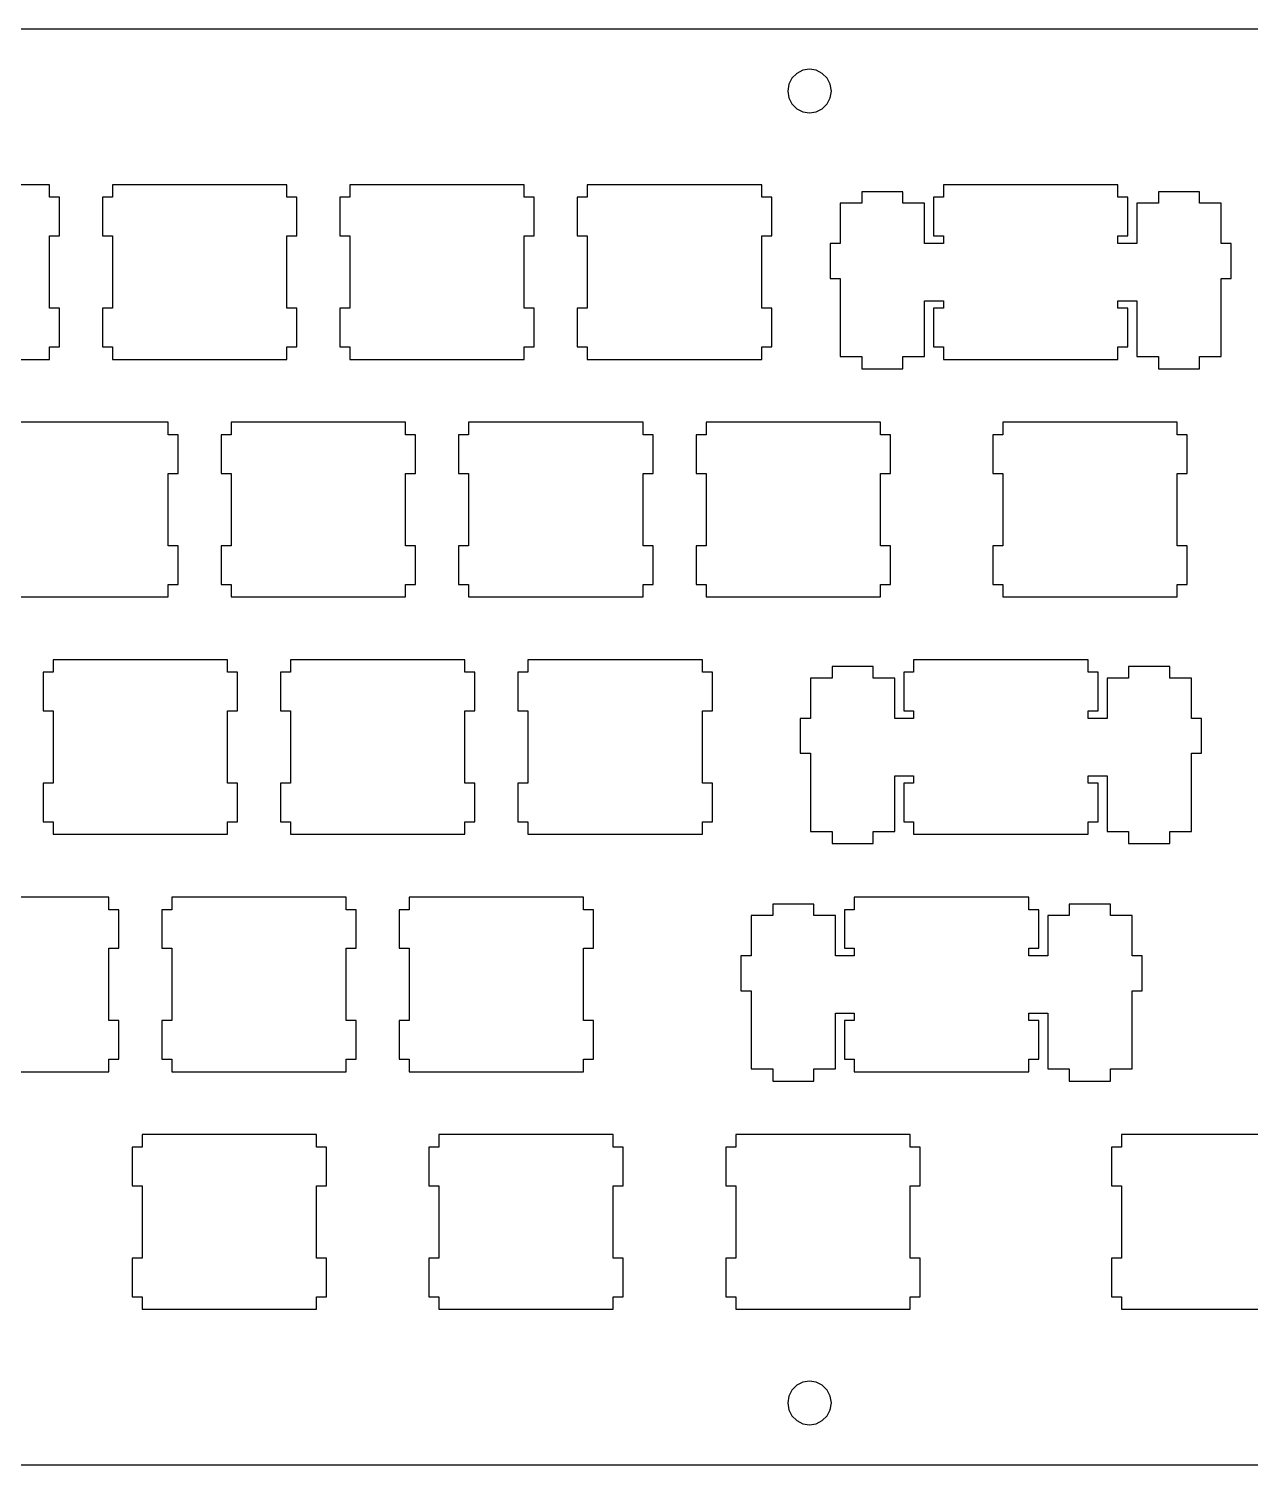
# Model space of a CAD drawing. Header units: millimetres. Extents: x 0 to 349, y 0 to 116.
# Drawn here: x 196.4 to 294.4, y 0.4 to 115.6 of the extents above; entities that cross this region are included whole.
import ezdxf

# ---------------------------------------------------------------- set-up
doc = ezdxf.new("R2010")
doc.units = ezdxf.units.MM
doc.header["$MEASUREMENT"] = 0

msp = doc.modelspace()

# ---------------------------------------------------------------- linework, layer by layer
at = {"color": 5}
for p, q in [((3.1, 115.62), (345.71, 115.62)), ((258.03, 112.03), (257.64, 111.64)), ((258.51, 112.28), (258.03, 112.03)), ((259.06, 112.36), (258.51, 112.28)), ((259.6, 112.28), (259.06, 112.36)), ((260.08, 112.03), (259.6, 112.28)), ((260.47, 111.64), (260.08, 112.03)), ((257.39, 111.16), (257.31, 110.61)), ((257.64, 111.64), (257.39, 111.16)), ((260.72, 111.16), (260.47, 111.64)), ((260.81, 110.61), (260.72, 111.16)), ((257.31, 110.61), (257.39, 110.08)), ((257.39, 110.08), (257.64, 109.59)), ((257.64, 109.59), (258.03, 109.2)), ((260.08, 109.2), (260.47, 109.59)), ((260.47, 109.59), (260.72, 110.08)), ((260.72, 110.08), (260.81, 110.61)), ((258.03, 109.2), (258.51, 108.95)), ((258.51, 108.95), (259.06, 108.86)), ((259.06, 108.86), (259.6, 108.95)), ((259.6, 108.95), (260.08, 109.2)), ((198.07, 103.09), (184.07, 103.09)), ((198.07, 102.09), (198.07, 103.09)), ((203.12, 103.09), (203.12, 102.09)), ((217.12, 103.09), (203.12, 103.09)), ((217.12, 102.09), (217.12, 103.09)), ((222.17, 103.09), (222.17, 102.09)), ((236.17, 103.09), (222.17, 103.09)), ((236.17, 102.09), (236.17, 103.09)), ((241.22, 103.09), (241.22, 102.09)), ((255.22, 103.09), (241.22, 103.09)), ((255.22, 102.09), (255.22, 103.09)), ((269.8, 103.09), (269.8, 102.09)), ((283.8, 103.09), (269.8, 103.09)), ((283.8, 102.09), (283.8, 103.09)), ((198.87, 102.09), (198.07, 102.09)), ((198.87, 98.99), (198.87, 102.09)), ((203.12, 102.09), (202.32, 102.09)), ((202.32, 102.09), (202.32, 98.99)), ((217.92, 102.09), (217.12, 102.09)), ((217.92, 98.99), (217.92, 102.09)), ((222.17, 102.09), (221.37, 102.09)), ((221.37, 102.09), (221.37, 98.99)), ((236.97, 102.09), (236.17, 102.09)), ((236.97, 98.99), (236.97, 102.09)), ((241.22, 102.09), (240.42, 102.09)), ((240.42, 102.09), (240.42, 98.99)), ((256.02, 102.09), (255.22, 102.09)), ((256.02, 98.99), (256.02, 102.09)), ((263.25, 101.62), (261.52, 101.62)), ((261.52, 101.62), (261.52, 98.39)), ((266.55, 102.54), (263.25, 102.54)), ((263.25, 102.54), (263.25, 101.62)), ((266.55, 101.62), (266.55, 102.54)), ((268.27, 101.62), (266.55, 101.62)), ((268.27, 98.39), (268.27, 101.62)), ((269.8, 102.09), (269, 102.09)), ((269, 102.09), (269, 98.99)), ((284.6, 102.09), (283.8, 102.09)), ((284.6, 98.99), (284.6, 102.09)), ((287.05, 101.62), (285.32, 101.62)), ((285.32, 101.62), (285.32, 98.39)), ((290.35, 102.54), (287.05, 102.54)), ((287.05, 102.54), (287.05, 101.62)), ((290.35, 101.62), (290.35, 102.54)), ((292.07, 101.62), (290.35, 101.62)), ((292.07, 98.39), (292.07, 101.62)), ((198.07, 93.19), (198.07, 98.99)), ((198.07, 98.99), (198.87, 98.99)), ((202.32, 98.99), (203.12, 98.99)), ((203.12, 98.99), (203.12, 93.19)), ((217.12, 93.19), (217.12, 98.99)), ((217.12, 98.99), (217.92, 98.99)), ((221.37, 98.99), (222.17, 98.99)), ((222.17, 98.99), (222.17, 93.19)), ((236.17, 93.19), (236.17, 98.99)), ((236.17, 98.99), (236.97, 98.99)), ((240.42, 98.99), (241.22, 98.99)), ((241.22, 98.99), (241.22, 93.19)), ((255.22, 93.19), (255.22, 98.99)), ((255.22, 98.99), (256.02, 98.99)), ((261.52, 98.39), (260.7, 98.39)), ((260.7, 98.39), (260.7, 95.59)), ((269.8, 98.39), (268.27, 98.39)), ((269, 98.99), (269.8, 98.99)), ((269.8, 98.99), (269.8, 98.39)), ((283.8, 98.39), (283.8, 98.99)), ((283.8, 98.99), (284.6, 98.99)), ((285.32, 98.39), (283.8, 98.39)), ((292.89, 98.39), (292.07, 98.39)), ((292.89, 95.59), (292.89, 98.39)), ((260.7, 95.59), (261.52, 95.59)), ((261.52, 95.59), (261.52, 89.32)), ((292.07, 89.32), (292.07, 95.59)), ((292.07, 95.59), (292.89, 95.59)), ((268.27, 89.32), (268.27, 93.79)), ((268.27, 93.79), (269.8, 93.79)), ((269.8, 93.79), (269.8, 93.19)), ((283.8, 93.19), (283.8, 93.79)), ((283.8, 93.79), (285.32, 93.79)), ((285.32, 93.79), (285.32, 89.32)), ((198.87, 93.19), (198.07, 93.19)), ((198.87, 90.09), (198.87, 93.19)), ((203.12, 93.19), (202.32, 93.19)), ((202.32, 93.19), (202.32, 90.09)), ((217.92, 93.19), (217.12, 93.19)), ((217.92, 90.09), (217.92, 93.19)), ((222.17, 93.19), (221.37, 93.19)), ((221.37, 93.19), (221.37, 90.09)), ((236.97, 93.19), (236.17, 93.19)), ((236.97, 90.09), (236.97, 93.19)), ((241.22, 93.19), (240.42, 93.19)), ((240.42, 93.19), (240.42, 90.09)), ((256.02, 93.19), (255.22, 93.19)), ((256.02, 90.09), (256.02, 93.19)), ((269.8, 93.19), (269, 93.19)), ((269, 93.19), (269, 90.09)), ((284.6, 93.19), (283.8, 93.19)), ((284.6, 90.09), (284.6, 93.19)), ((198.07, 89.09), (198.07, 90.09)), ((198.07, 90.09), (198.87, 90.09)), ((202.32, 90.09), (203.12, 90.09)), ((203.12, 90.09), (203.12, 89.09)), ((217.12, 89.09), (217.12, 90.09)), ((217.12, 90.09), (217.92, 90.09)), ((221.37, 90.09), (222.17, 90.09)), ((222.17, 90.09), (222.17, 89.09)), ((236.17, 89.09), (236.17, 90.09)), ((236.17, 90.09), (236.97, 90.09)), ((240.42, 90.09), (241.22, 90.09)), ((241.22, 90.09), (241.22, 89.09)), ((255.22, 89.09), (255.22, 90.09)), ((255.22, 90.09), (256.02, 90.09)), ((269, 90.09), (269.8, 90.09)), ((269.8, 90.09), (269.8, 89.09)), ((283.8, 89.09), (283.8, 90.09)), ((283.8, 90.09), (284.6, 90.09)), ((184.07, 89.09), (198.07, 89.09)), ((203.12, 89.09), (217.12, 89.09)), ((222.17, 89.09), (236.17, 89.09)), ((241.22, 89.09), (255.22, 89.09)), ((261.52, 89.32), (263.25, 89.32)), ((263.25, 89.32), (263.25, 88.34)), ((266.55, 88.34), (266.55, 89.32)), ((266.55, 89.32), (268.27, 89.32)), ((269.8, 89.09), (283.8, 89.09)), ((285.32, 89.32), (287.05, 89.32)), ((287.05, 89.32), (287.05, 88.34)), ((290.35, 88.34), (290.35, 89.32)), ((290.35, 89.32), (292.07, 89.32)), ((263.25, 88.34), (266.55, 88.34)), ((287.05, 88.34), (290.35, 88.34)), ((207.6, 84.04), (193.59, 84.04)), ((207.6, 83.04), (207.6, 84.04)), ((208.4, 83.04), (207.6, 83.04)), ((208.4, 79.94), (208.4, 83.04)), ((212.65, 83.04), (211.85, 83.04)), ((211.85, 83.04), (211.85, 79.94)), ((212.65, 84.04), (212.65, 83.04)), ((226.65, 84.04), (212.65, 84.04)), ((226.65, 83.04), (226.65, 84.04)), ((227.44, 83.04), (226.65, 83.04)), ((227.44, 79.94), (227.44, 83.04)), ((231.69, 83.04), (230.9, 83.04)), ((230.9, 83.04), (230.9, 79.94)), ((231.69, 84.04), (231.69, 83.04)), ((245.7, 84.04), (231.69, 84.04)), ((245.7, 83.04), (245.7, 84.04)), ((246.5, 83.04), (245.7, 83.04)), ((246.5, 79.94), (246.5, 83.04)), ((250.75, 83.04), (249.95, 83.04)), ((249.95, 83.04), (249.95, 79.94)), ((250.75, 84.04), (250.75, 83.04)), ((264.75, 84.04), (250.75, 84.04)), ((264.75, 83.04), (264.75, 84.04)), ((265.55, 83.04), (264.75, 83.04)), ((265.55, 79.94), (265.55, 83.04)), ((274.56, 83.04), (273.76, 83.04)), ((273.76, 83.04), (273.76, 79.94)), ((274.56, 84.04), (274.56, 83.04)), ((288.56, 84.04), (274.56, 84.04)), ((288.56, 83.04), (288.56, 84.04)), ((289.36, 83.04), (288.56, 83.04)), ((289.36, 79.94), (289.36, 83.04)), ((207.6, 74.14), (207.6, 79.94)), ((207.6, 79.94), (208.4, 79.94)), ((211.85, 79.94), (212.65, 79.94)), ((212.65, 79.94), (212.65, 74.14)), ((226.65, 74.14), (226.65, 79.94)), ((226.65, 79.94), (227.44, 79.94)), ((230.9, 79.94), (231.69, 79.94)), ((231.69, 79.94), (231.69, 74.14)), ((245.7, 74.14), (245.7, 79.94)), ((245.7, 79.94), (246.5, 79.94)), ((249.95, 79.94), (250.75, 79.94)), ((250.75, 79.94), (250.75, 74.14)), ((264.75, 74.14), (264.75, 79.94)), ((264.75, 79.94), (265.55, 79.94)), ((273.76, 79.94), (274.56, 79.94)), ((274.56, 79.94), (274.56, 74.14)), ((288.56, 74.14), (288.56, 79.94)), ((288.56, 79.94), (289.36, 79.94)), ((208.4, 74.14), (207.6, 74.14)), ((208.4, 71.04), (208.4, 74.14)), ((212.65, 74.14), (211.85, 74.14)), ((211.85, 74.14), (211.85, 71.04)), ((227.44, 74.14), (226.65, 74.14)), ((227.44, 71.04), (227.44, 74.14)), ((231.69, 74.14), (230.9, 74.14)), ((230.9, 74.14), (230.9, 71.04)), ((246.5, 74.14), (245.7, 74.14)), ((246.5, 71.04), (246.5, 74.14)), ((250.75, 74.14), (249.95, 74.14)), ((249.95, 74.14), (249.95, 71.04)), ((265.55, 74.14), (264.75, 74.14)), ((265.55, 71.04), (265.55, 74.14)), ((274.56, 74.14), (273.76, 74.14)), ((273.76, 74.14), (273.76, 71.04)), ((289.36, 74.14), (288.56, 74.14)), ((289.36, 71.04), (289.36, 74.14)), ((207.6, 70.04), (207.6, 71.04)), ((207.6, 71.04), (208.4, 71.04)), ((211.85, 71.04), (212.65, 71.04)), ((212.65, 71.04), (212.65, 70.04)), ((226.65, 70.04), (226.65, 71.04)), ((226.65, 71.04), (227.44, 71.04)), ((230.9, 71.04), (231.69, 71.04)), ((231.69, 71.04), (231.69, 70.04)), ((245.7, 70.04), (245.7, 71.04)), ((245.7, 71.04), (246.5, 71.04)), ((249.95, 71.04), (250.75, 71.04)), ((250.75, 71.04), (250.75, 70.04)), ((264.75, 70.04), (264.75, 71.04)), ((264.75, 71.04), (265.55, 71.04)), ((273.76, 71.04), (274.56, 71.04)), ((274.56, 71.04), (274.56, 70.04)), ((288.56, 70.04), (288.56, 71.04)), ((288.56, 71.04), (289.36, 71.04)), ((193.59, 70.04), (207.6, 70.04)), ((212.65, 70.04), (226.65, 70.04)), ((231.69, 70.04), (245.7, 70.04)), ((250.75, 70.04), (264.75, 70.04)), ((274.56, 70.04), (288.56, 70.04)), ((198.36, 64.99), (198.36, 63.99)), ((212.36, 64.99), (198.36, 64.99)), ((212.36, 63.99), (212.36, 64.99)), ((217.41, 64.99), (217.41, 63.99)), ((231.41, 64.99), (217.41, 64.99)), ((231.41, 63.99), (231.41, 64.99)), ((236.46, 64.99), (236.46, 63.99)), ((250.46, 64.99), (236.46, 64.99)), ((250.46, 63.99), (250.46, 64.99)), ((267.41, 64.99), (267.41, 63.99)), ((281.41, 64.99), (267.41, 64.99)), ((281.41, 63.99), (281.41, 64.99)), ((198.36, 63.99), (197.56, 63.99)), ((197.56, 63.99), (197.56, 60.89)), ((213.16, 63.99), (212.36, 63.99)), ((213.16, 60.89), (213.16, 63.99)), ((217.41, 63.99), (216.61, 63.99)), ((216.61, 63.99), (216.61, 60.89)), ((232.21, 63.99), (231.41, 63.99)), ((232.21, 60.89), (232.21, 63.99)), ((236.46, 63.99), (235.66, 63.99)), ((235.66, 63.99), (235.66, 60.89)), ((251.26, 63.99), (250.46, 63.99)), ((251.26, 60.89), (251.26, 63.99)), ((260.86, 63.52), (259.14, 63.52)), ((259.14, 63.52), (259.14, 60.29)), ((264.16, 64.44), (260.86, 64.44)), ((260.86, 64.44), (260.86, 63.52)), ((264.16, 63.52), (264.16, 64.44)), ((265.89, 63.52), (264.16, 63.52)), ((265.89, 60.29), (265.89, 63.52)), ((267.41, 63.99), (266.61, 63.99)), ((266.61, 63.99), (266.61, 60.89)), ((282.21, 63.99), (281.41, 63.99)), ((282.21, 60.89), (282.21, 63.99)), ((284.66, 63.52), (282.94, 63.52)), ((282.94, 63.52), (282.94, 60.29)), ((287.96, 64.44), (284.66, 64.44)), ((284.66, 64.44), (284.66, 63.52)), ((287.96, 63.52), (287.96, 64.44)), ((289.69, 63.52), (287.96, 63.52)), ((289.69, 60.29), (289.69, 63.52)), ((197.56, 60.89), (198.36, 60.89)), ((198.36, 60.89), (198.36, 55.09)), ((212.36, 55.09), (212.36, 60.89)), ((212.36, 60.89), (213.16, 60.89)), ((216.61, 60.89), (217.41, 60.89)), ((217.41, 60.89), (217.41, 55.09)), ((231.41, 55.09), (231.41, 60.89)), ((231.41, 60.89), (232.21, 60.89)), ((235.66, 60.89), (236.46, 60.89)), ((236.46, 60.89), (236.46, 55.09)), ((250.46, 55.09), (250.46, 60.89)), ((250.46, 60.89), (251.26, 60.89)), ((259.14, 60.29), (258.31, 60.29)), ((258.31, 60.29), (258.31, 57.49)), ((267.41, 60.29), (265.89, 60.29)), ((266.61, 60.89), (267.41, 60.89)), ((267.41, 60.89), (267.41, 60.29)), ((281.41, 60.29), (281.41, 60.89)), ((281.41, 60.89), (282.21, 60.89)), ((282.94, 60.29), (281.41, 60.29)), ((290.51, 60.29), (289.69, 60.29)), ((290.51, 57.49), (290.51, 60.29)), ((258.31, 57.49), (259.14, 57.49)), ((259.14, 57.49), (259.14, 51.22)), ((289.69, 51.22), (289.69, 57.49)), ((289.69, 57.49), (290.51, 57.49)), ((265.89, 51.22), (265.89, 55.69)), ((265.89, 55.69), (267.41, 55.69)), ((267.41, 55.69), (267.41, 55.09)), ((281.41, 55.09), (281.41, 55.69)), ((281.41, 55.69), (282.94, 55.69)), ((282.94, 55.69), (282.94, 51.22)), ((198.36, 55.09), (197.56, 55.09)), ((197.56, 55.09), (197.56, 51.99)), ((213.16, 55.09), (212.36, 55.09)), ((213.16, 51.99), (213.16, 55.09)), ((217.41, 55.09), (216.61, 55.09)), ((216.61, 55.09), (216.61, 51.99)), ((232.21, 55.09), (231.41, 55.09)), ((232.21, 51.99), (232.21, 55.09)), ((236.46, 55.09), (235.66, 55.09)), ((235.66, 55.09), (235.66, 51.99)), ((251.26, 55.09), (250.46, 55.09)), ((251.26, 51.99), (251.26, 55.09)), ((267.41, 55.09), (266.61, 55.09)), ((266.61, 55.09), (266.61, 51.99)), ((282.21, 55.09), (281.41, 55.09)), ((282.21, 51.99), (282.21, 55.09)), ((197.56, 51.99), (198.36, 51.99)), ((198.36, 51.99), (198.36, 50.99)), ((212.36, 50.99), (212.36, 51.99)), ((212.36, 51.99), (213.16, 51.99)), ((216.61, 51.99), (217.41, 51.99)), ((217.41, 51.99), (217.41, 50.99)), ((231.41, 50.99), (231.41, 51.99)), ((231.41, 51.99), (232.21, 51.99)), ((235.66, 51.99), (236.46, 51.99)), ((236.46, 51.99), (236.46, 50.99)), ((250.46, 50.99), (250.46, 51.99)), ((250.46, 51.99), (251.26, 51.99)), ((266.61, 51.99), (267.41, 51.99)), ((267.41, 51.99), (267.41, 50.99)), ((281.41, 50.99), (281.41, 51.99)), ((281.41, 51.99), (282.21, 51.99)), ((198.36, 50.99), (212.36, 50.99)), ((217.41, 50.99), (231.41, 50.99)), ((236.46, 50.99), (250.46, 50.99)), ((259.14, 51.22), (260.86, 51.22)), ((260.86, 51.22), (260.86, 50.24)), ((264.16, 50.24), (264.16, 51.22)), ((264.16, 51.22), (265.89, 51.22)), ((267.41, 50.99), (281.41, 50.99)), ((282.94, 51.22), (284.66, 51.22)), ((284.66, 51.22), (284.66, 50.24)), ((287.96, 50.24), (287.96, 51.22)), ((287.96, 51.22), (289.69, 51.22)), ((260.86, 50.24), (264.16, 50.24)), ((284.66, 50.24), (287.96, 50.24)), ((202.83, 45.94), (188.83, 45.94)), ((202.83, 44.94), (202.83, 45.94)), ((207.88, 45.94), (207.88, 44.94)), ((221.88, 45.94), (207.88, 45.94)), ((221.88, 44.94), (221.88, 45.94)), ((226.93, 45.94), (226.93, 44.94)), ((240.93, 45.94), (226.93, 45.94)), ((240.93, 44.94), (240.93, 45.94)), ((259.4, 45.39), (256.1, 45.39)), ((256.1, 45.39), (256.1, 44.47)), ((259.4, 44.47), (259.4, 45.39)), ((262.65, 45.94), (262.65, 44.94)), ((276.65, 45.94), (262.65, 45.94)), ((276.65, 44.94), (276.65, 45.94)), ((283.2, 45.39), (279.9, 45.39)), ((279.9, 45.39), (279.9, 44.47)), ((283.2, 44.47), (283.2, 45.39)), ((203.63, 44.94), (202.83, 44.94)), ((203.63, 41.84), (203.63, 44.94)), ((207.88, 44.94), (207.08, 44.94)), ((207.08, 44.94), (207.08, 41.84)), ((222.68, 44.94), (221.88, 44.94)), ((222.68, 41.84), (222.68, 44.94)), ((226.93, 44.94), (226.13, 44.94)), ((226.13, 44.94), (226.13, 41.84)), ((241.73, 44.94), (240.93, 44.94)), ((241.73, 41.84), (241.73, 44.94)), ((256.1, 44.47), (254.38, 44.47)), ((254.38, 44.47), (254.38, 41.24)), ((261.13, 44.47), (259.4, 44.47)), ((261.13, 41.24), (261.13, 44.47)), ((262.65, 44.94), (261.85, 44.94)), ((261.85, 44.94), (261.85, 41.84)), ((277.45, 44.94), (276.65, 44.94)), ((277.45, 41.84), (277.45, 44.94)), ((279.9, 44.47), (278.18, 44.47)), ((278.18, 44.47), (278.18, 41.24)), ((284.93, 44.47), (283.2, 44.47)), ((284.93, 41.24), (284.93, 44.47)), ((202.83, 36.04), (202.83, 41.84)), ((202.83, 41.84), (203.63, 41.84)), ((207.08, 41.84), (207.88, 41.84)), ((207.88, 41.84), (207.88, 36.04)), ((221.88, 36.04), (221.88, 41.84)), ((221.88, 41.84), (222.68, 41.84)), ((226.13, 41.84), (226.93, 41.84)), ((226.93, 41.84), (226.93, 36.04)), ((240.93, 36.04), (240.93, 41.84)), ((240.93, 41.84), (241.73, 41.84)), ((261.85, 41.84), (262.65, 41.84)), ((262.65, 41.84), (262.65, 41.24)), ((276.65, 41.24), (276.65, 41.84)), ((276.65, 41.84), (277.45, 41.84)), ((254.38, 41.24), (253.55, 41.24)), ((253.55, 41.24), (253.55, 38.44)), ((262.65, 41.24), (261.13, 41.24)), ((278.18, 41.24), (276.65, 41.24)), ((285.75, 41.24), (284.93, 41.24)), ((285.75, 38.44), (285.75, 41.24)), ((253.55, 38.44), (254.38, 38.44)), ((254.38, 38.44), (254.38, 32.17)), ((284.93, 32.17), (284.93, 38.44)), ((284.93, 38.44), (285.75, 38.44)), ((203.63, 36.04), (202.83, 36.04)), ((203.63, 32.94), (203.63, 36.04)), ((207.88, 36.04), (207.08, 36.04)), ((207.08, 36.04), (207.08, 32.94)), ((222.68, 36.04), (221.88, 36.04)), ((222.68, 32.94), (222.68, 36.04)), ((226.93, 36.04), (226.13, 36.04)), ((226.13, 36.04), (226.13, 32.94)), ((241.73, 36.04), (240.93, 36.04)), ((241.73, 32.94), (241.73, 36.04)), ((261.13, 32.17), (261.13, 36.64)), ((261.13, 36.64), (262.65, 36.64)), ((262.65, 36.04), (261.85, 36.04)), ((261.85, 36.04), (261.85, 32.94)), ((262.65, 36.64), (262.65, 36.04)), ((276.65, 36.04), (276.65, 36.64)), ((276.65, 36.64), (278.18, 36.64)), ((277.45, 36.04), (276.65, 36.04)), ((277.45, 32.94), (277.45, 36.04)), ((278.18, 36.64), (278.18, 32.17)), ((202.83, 31.94), (202.83, 32.94)), ((202.83, 32.94), (203.63, 32.94)), ((207.08, 32.94), (207.88, 32.94)), ((207.88, 32.94), (207.88, 31.94)), ((221.88, 31.94), (221.88, 32.94)), ((221.88, 32.94), (222.68, 32.94)), ((226.13, 32.94), (226.93, 32.94)), ((226.93, 32.94), (226.93, 31.94)), ((240.93, 31.94), (240.93, 32.94)), ((240.93, 32.94), (241.73, 32.94)), ((261.85, 32.94), (262.65, 32.94)), ((262.65, 32.94), (262.65, 31.94)), ((276.65, 31.94), (276.65, 32.94)), ((276.65, 32.94), (277.45, 32.94)), ((188.83, 31.94), (202.83, 31.94)), ((207.88, 31.94), (221.88, 31.94)), ((226.93, 31.94), (240.93, 31.94)), ((254.38, 32.17), (256.1, 32.17)), ((256.1, 32.17), (256.1, 31.19)), ((256.1, 31.19), (259.4, 31.19)), ((259.4, 31.19), (259.4, 32.17)), ((259.4, 32.17), (261.13, 32.17)), ((262.65, 31.94), (276.65, 31.94)), ((278.18, 32.17), (279.9, 32.17)), ((279.9, 32.17), (279.9, 31.19)), ((279.9, 31.19), (283.2, 31.19)), ((283.2, 31.19), (283.2, 32.17)), ((283.2, 32.17), (284.93, 32.17)), ((205.5, 26.89), (205.5, 25.89)), ((219.5, 26.89), (205.5, 26.89)), ((219.5, 25.89), (219.5, 26.89)), ((229.31, 26.89), (229.31, 25.89)), ((243.31, 26.89), (229.31, 26.89)), ((243.31, 25.89), (243.31, 26.89)), ((253.13, 26.89), (253.13, 25.89)), ((267.13, 26.89), (253.13, 26.89)), ((267.13, 25.89), (267.13, 26.89)), ((284.08, 26.89), (284.08, 25.89)), ((298.08, 26.89), (284.08, 26.89)), ((205.5, 25.89), (204.7, 25.89)), ((204.7, 25.89), (204.7, 22.79)), ((220.3, 25.89), (219.5, 25.89)), ((220.3, 22.79), (220.3, 25.89)), ((229.31, 25.89), (228.51, 25.89)), ((228.51, 25.89), (228.51, 22.79)), ((244.11, 25.89), (243.31, 25.89)), ((244.11, 22.79), (244.11, 25.89)), ((253.13, 25.89), (252.33, 25.89)), ((252.33, 25.89), (252.33, 22.79)), ((267.93, 25.89), (267.13, 25.89)), ((267.93, 22.79), (267.93, 25.89)), ((284.08, 25.89), (283.28, 25.89)), ((283.28, 25.89), (283.28, 22.79)), ((204.7, 22.79), (205.5, 22.79)), ((205.5, 22.79), (205.5, 16.99)), ((219.5, 16.99), (219.5, 22.79)), ((219.5, 22.79), (220.3, 22.79)), ((228.51, 22.79), (229.31, 22.79)), ((229.31, 22.79), (229.31, 16.99)), ((243.31, 16.99), (243.31, 22.79)), ((243.31, 22.79), (244.11, 22.79)), ((252.33, 22.79), (253.13, 22.79)), ((253.13, 22.79), (253.13, 16.99)), ((267.13, 16.99), (267.13, 22.79)), ((267.13, 22.79), (267.93, 22.79)), ((283.28, 22.79), (284.08, 22.79)), ((284.08, 22.79), (284.08, 16.99)), ((205.5, 16.99), (204.7, 16.99)), ((204.7, 16.99), (204.7, 13.89)), ((220.3, 16.99), (219.5, 16.99)), ((220.3, 13.89), (220.3, 16.99)), ((229.31, 16.99), (228.51, 16.99)), ((228.51, 16.99), (228.51, 13.89)), ((244.11, 16.99), (243.31, 16.99)), ((244.11, 13.89), (244.11, 16.99)), ((253.13, 16.99), (252.33, 16.99)), ((252.33, 16.99), (252.33, 13.89)), ((267.93, 16.99), (267.13, 16.99)), ((267.93, 13.89), (267.93, 16.99)), ((284.08, 16.99), (283.28, 16.99)), ((283.28, 16.99), (283.28, 13.89)), ((204.7, 13.89), (205.5, 13.89)), ((205.5, 13.89), (205.5, 12.89)), ((219.5, 12.89), (219.5, 13.89)), ((219.5, 13.89), (220.3, 13.89)), ((228.51, 13.89), (229.31, 13.89)), ((229.31, 13.89), (229.31, 12.89)), ((243.31, 12.89), (243.31, 13.89)), ((243.31, 13.89), (244.11, 13.89)), ((252.33, 13.89), (253.13, 13.89)), ((253.13, 13.89), (253.13, 12.89)), ((267.13, 12.89), (267.13, 13.89)), ((267.13, 13.89), (267.93, 13.89)), ((283.28, 13.89), (284.08, 13.89)), ((284.08, 13.89), (284.08, 12.89)), ((205.5, 12.89), (219.5, 12.89)), ((229.31, 12.89), (243.31, 12.89)), ((253.13, 12.89), (267.13, 12.89)), ((284.08, 12.89), (298.08, 12.89)), ((258.51, 7.03), (258.03, 6.78)), ((259.06, 7.12), (258.51, 7.03)), ((259.6, 7.03), (259.06, 7.12)), ((260.08, 6.78), (259.6, 7.03)), ((257.39, 5.91), (257.31, 5.37)), ((257.64, 6.39), (257.39, 5.91)), ((258.03, 6.78), (257.64, 6.39)), ((260.47, 6.39), (260.08, 6.78)), ((260.72, 5.91), (260.47, 6.39)), ((260.81, 5.37), (260.72, 5.91)), ((257.31, 5.37), (257.39, 4.82)), ((257.39, 4.82), (257.64, 4.34)), ((260.47, 4.34), (260.72, 4.82)), ((260.72, 4.82), (260.81, 5.37)), ((257.64, 4.34), (258.03, 3.95)), ((258.03, 3.95), (258.51, 3.7)), ((258.51, 3.7), (259.06, 3.62)), ((259.06, 3.62), (259.6, 3.7)), ((259.6, 3.7), (260.08, 3.95)), ((260.08, 3.95), (260.47, 4.34)), ((345.71, 0.37), (3.1, 0.37))]:
    msp.add_line(p, q, dxfattribs=at)

doc.saveas('drawing.dxf')
